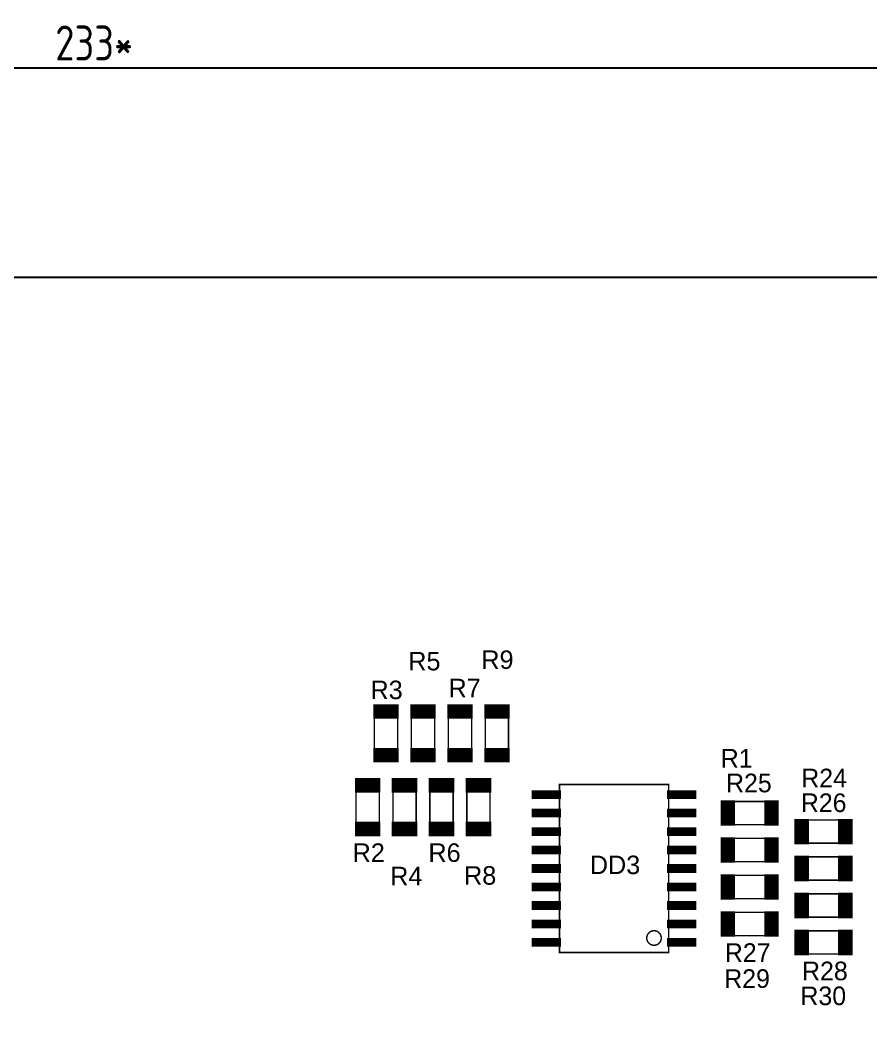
# Model space of a CAD drawing. Extents: x 51 to 816, y 111 to 274.
# Drawn here: x 202.5 to 275.6, y 187.4 to 273.6 of the extents above; entities that cross this region are included whole.
import ezdxf
from ezdxf.enums import TextEntityAlignment as Align

# ---------------------------------------------------------------- set-up
doc = ezdxf.new("R2010")
doc.units = 0
doc.header["$MEASUREMENT"] = 0
doc.layers.add('BOARD', color=7, linetype='Continuous')
doc.layers.add('TOP', color=7, linetype='Continuous')
doc.layers.add('РАЗМЕРЫ', color=7, linetype='Continuous', lineweight=0)
doc.styles.add('ГОСТ 2.304', font='CS_Gost2304.shx')
doc.dimstyles.new('ГОСТ', dxfattribs={"dimscale": 0, "dimtxt": 3, "dimasz": 3, "dimexe": 1.25, "dimexo": 0, "dimtad": 1, "dimtoh": 1, "dimdec": 3, "dimtxsty": 'ГОСТ 2.304', "dimcen": 5, "dimadec": 3, "dimazin": 2, "dimtfac": 0.75, "dimtdec": 4, "dimtmove": 1, "dimatfit": 3, "dimfxl": 1, "dimtolj": 1, "dimarcsym": 0})

# ---------------------------------------------------------------- blocks, each defined once
blk = doc.blocks.new('*D658')
at = {"layer": 'Defpoints', "color": 0}
for p in [(354.42, 269.484), (63.272, 251.484), (354.42, 251.484)]:
    blk.add_point(p, dxfattribs=at)
at = {"layer": 'РАЗМЕРЫ', "color": 0, "lineweight": -2}
for p, q in [((63.272, 251.484), (63.272, 270.734)), ((354.42, 251.484), (354.42, 270.734)), ((66.272, 269.484), (351.42, 269.484))]:
    blk.add_line(p, q, dxfattribs=at)
at = {"layer": 'РАЗМЕРЫ', "color": 0}
for points in [[(66.272, 269.984), (66.272, 268.984), (63.272, 269.484)], [(351.42, 268.984), (351.42, 269.984), (354.42, 269.484)]]:
    blk.add_solid(points, dxfattribs=at)
at = {"layer": 'РАЗМЕРЫ', "color": 0, "linetype": 'Continuous', "insert": (208.846, 271.609), "char_height": 3, "attachment_point": 5, "style": 'ГОСТ 2.304'}
blk.add_mtext('\\A1;233*', dxfattribs=at)

msp = doc.modelspace()

# ---------------------------------------------------------------- linework, layer by layer
at = {"layer": 'BOARD'}
msp.add_lwpolyline([(63.2722, 251.484), (354.4197, 251.484), (354.4197, 122.8965), (63.2722, 122.8965)], close=True, dxfattribs=at)
at = {"layer": 'TOP', "const_width": 0.125}
for points in [[(232.8972, 214.7403), (234.9597, 214.7403), (234.9597, 213.6153), (232.8972, 213.6153)], [(236.0722, 214.7403), (238.1347, 214.7403), (238.1347, 213.6153), (236.0722, 213.6153)], [(239.2472, 214.7403), (241.3097, 214.7403), (241.3097, 213.6153), (239.2472, 213.6153)], [(242.4222, 214.7403), (244.4847, 214.7403), (244.4847, 213.6153), (242.4222, 213.6153)], [(232.9285, 214.2403), (234.9285, 214.2403), (234.9285, 210.3653), (232.9285, 210.3653)], [(236.1035, 214.2403), (238.1035, 214.2403), (238.1035, 210.3653), (236.1035, 210.3653)], [(239.2785, 214.2403), (241.2785, 214.2403), (241.2785, 210.3653), (239.2785, 210.3653)], [(242.4535, 214.2403), (244.4535, 214.2403), (244.4535, 210.3653), (242.4535, 210.3653)], [(232.8972, 210.9903), (234.9597, 210.9903), (234.9597, 209.8653), (232.8972, 209.8653)], [(236.0722, 210.9903), (238.1347, 210.9903), (238.1347, 209.8653), (236.0722, 209.8653)], [(239.2472, 210.9903), (241.3097, 210.9903), (241.3097, 209.8653), (239.2472, 209.8653)], [(242.4222, 210.9903), (244.4847, 210.9903), (244.4847, 209.8653), (242.4222, 209.8653)], [(231.3097, 208.3903), (233.3722, 208.3903), (233.3722, 207.2653), (231.3097, 207.2653)], [(231.341, 207.8903), (233.341, 207.8903), (233.341, 204.0153), (231.341, 204.0153)], [(234.4847, 208.3903), (236.5472, 208.3903), (236.5472, 207.2653), (234.4847, 207.2653)], [(234.516, 207.8903), (236.516, 207.8903), (236.516, 204.0153), (234.516, 204.0153)], [(237.6597, 208.3903), (239.7222, 208.3903), (239.7222, 207.2653), (237.6597, 207.2653)], [(237.691, 207.8903), (239.691, 207.8903), (239.691, 204.0153), (237.691, 204.0153)], [(240.8347, 208.3903), (242.8972, 208.3903), (242.8972, 207.2653), (240.8347, 207.2653)], [(240.866, 207.8903), (242.866, 207.8903), (242.866, 204.0153), (240.866, 204.0153)], [(258.2035, 207.9028), (258.2035, 193.4653), (248.8285, 193.4653), (248.8285, 207.9028)], [(246.516, 207.3465), (248.891, 207.3465), (248.891, 206.7215), (246.516, 206.7215)], [(258.141, 207.3465), (260.516, 207.3465), (260.516, 206.7215), (258.141, 206.7215)], [(262.7347, 206.4778), (263.8597, 206.4778), (263.8597, 204.4153), (262.7347, 204.4153)], [(263.2347, 204.4465), (263.2347, 206.4465), (267.1097, 206.4465), (267.1097, 204.4465)], [(266.4847, 206.4778), (267.6097, 206.4778), (267.6097, 204.4153), (266.4847, 204.4153)], [(246.516, 205.759), (248.891, 205.759), (248.891, 205.134), (246.516, 205.134)], [(258.141, 205.759), (260.516, 205.759), (260.516, 205.134), (258.141, 205.134)], [(231.3097, 204.6403), (233.3722, 204.6403), (233.3722, 203.5153), (231.3097, 203.5153)], [(234.4847, 204.6403), (236.5472, 204.6403), (236.5472, 203.5153), (234.4847, 203.5153)], [(237.6597, 204.6403), (239.7222, 204.6403), (239.7222, 203.5153), (237.6597, 203.5153)], [(240.8347, 204.6403), (242.8972, 204.6403), (242.8972, 203.5153), (240.8347, 203.5153)], [(246.516, 204.1715), (248.891, 204.1715), (248.891, 203.5465), (246.516, 203.5465)], [(258.141, 204.1715), (260.516, 204.1715), (260.516, 203.5465), (258.141, 203.5465)], [(269.0847, 204.8903), (270.2097, 204.8903), (270.2097, 202.8278), (269.0847, 202.8278)], [(269.5847, 202.859), (269.5847, 204.859), (273.4597, 204.859), (273.4597, 202.859)], [(272.8347, 204.8903), (273.9597, 204.8903), (273.9597, 202.8278), (272.8347, 202.8278)], [(262.7347, 203.3028), (263.8597, 203.3028), (263.8597, 201.2403), (262.7347, 201.2403)], [(266.4847, 203.3028), (267.6097, 203.3028), (267.6097, 201.2403), (266.4847, 201.2403)], [(246.516, 202.584), (248.891, 202.584), (248.891, 201.959), (246.516, 201.959)], [(258.141, 202.584), (260.516, 202.584), (260.516, 201.959), (258.141, 201.959)], [(263.2347, 201.2715), (263.2347, 203.2715), (267.1097, 203.2715), (267.1097, 201.2715)], [(269.0847, 201.7153), (270.2097, 201.7153), (270.2097, 199.6528), (269.0847, 199.6528)], [(269.5847, 199.684), (269.5847, 201.684), (273.4597, 201.684), (273.4597, 199.684)], [(272.8347, 201.7153), (273.9597, 201.7153), (273.9597, 199.6528), (272.8347, 199.6528)], [(246.516, 200.9965), (248.891, 200.9965), (248.891, 200.3715), (246.516, 200.3715)], [(258.141, 200.9965), (260.516, 200.9965), (260.516, 200.3715), (258.141, 200.3715)], [(262.7347, 200.1278), (263.8597, 200.1278), (263.8597, 198.0653), (262.7347, 198.0653)], [(263.2347, 198.0965), (263.2347, 200.0965), (267.1097, 200.0965), (267.1097, 198.0965)], [(266.4847, 200.1278), (267.6097, 200.1278), (267.6097, 198.0653), (266.4847, 198.0653)], [(246.516, 199.409), (248.891, 199.409), (248.891, 198.784), (246.516, 198.784)], [(258.141, 199.409), (260.516, 199.409), (260.516, 198.784), (258.141, 198.784)], [(269.0847, 198.5403), (270.2097, 198.5403), (270.2097, 196.4778), (269.0847, 196.4778)], [(269.5847, 196.509), (269.5847, 198.509), (273.4597, 198.509), (273.4597, 196.509)], [(272.8347, 198.5403), (273.9597, 198.5403), (273.9597, 196.4778), (272.8347, 196.4778)], [(246.516, 197.8215), (248.891, 197.8215), (248.891, 197.1965), (246.516, 197.1965)], [(258.141, 197.8215), (260.516, 197.8215), (260.516, 197.1965), (258.141, 197.1965)], [(262.7347, 196.9528), (263.8597, 196.9528), (263.8597, 194.8903), (262.7347, 194.8903)], [(263.2347, 194.9215), (263.2347, 196.9215), (267.1097, 196.9215), (267.1097, 194.9215)], [(266.4847, 196.9528), (267.6097, 196.9528), (267.6097, 194.8903), (266.4847, 194.8903)], [(246.516, 196.234), (248.891, 196.234), (248.891, 195.609), (246.516, 195.609)], [(258.141, 196.234), (260.516, 196.234), (260.516, 195.609), (258.141, 195.609)], [(269.0847, 195.3653), (270.2097, 195.3653), (270.2097, 193.3028), (269.0847, 193.3028)], [(269.5847, 193.334), (269.5847, 195.334), (273.4597, 195.334), (273.4597, 193.334)], [(272.8347, 195.3653), (273.9597, 195.3653), (273.9597, 193.3028), (272.8347, 193.3028)], [(246.516, 194.6465), (248.891, 194.6465), (248.891, 194.0215), (246.516, 194.0215)], [(258.141, 194.6465), (260.516, 194.6465), (260.516, 194.0215), (258.141, 194.0215)]]:
    msp.add_lwpolyline(points, close=True, dxfattribs=at)
for points in [[(232.9285, 214.7403), (232.9285, 213.6153)], [(233.0535, 214.7403), (233.0535, 213.6153)], [(233.1785, 214.7403), (233.1785, 213.6153)], [(233.3035, 214.7403), (233.3035, 213.6153)], [(233.4285, 214.7403), (233.4285, 213.6153)], [(233.5535, 214.7403), (233.5535, 213.6153)], [(233.6785, 214.7403), (233.6785, 213.6153)], [(233.8035, 214.7403), (233.8035, 213.6153)], [(233.9285, 214.7403), (233.9285, 213.6153)], [(234.0535, 214.7403), (234.0535, 213.6153)], [(234.1785, 214.7403), (234.1785, 213.6153)], [(234.3035, 214.7403), (234.3035, 213.6153)], [(234.4285, 214.7403), (234.4285, 213.6153)], [(234.5535, 214.7403), (234.5535, 213.6153)], [(234.6785, 214.7403), (234.6785, 213.6153)], [(234.8035, 214.7403), (234.8035, 213.6153)], [(234.9285, 214.7403), (234.9285, 213.6153)], [(236.1785, 214.7403), (236.1785, 213.6153)], [(236.3035, 214.7403), (236.3035, 213.6153)], [(236.4285, 214.7403), (236.4285, 213.6153)], [(236.5535, 214.7403), (236.5535, 213.6153)], [(236.6785, 214.7403), (236.6785, 213.6153)], [(236.8035, 214.7403), (236.8035, 213.6153)], [(236.9285, 214.7403), (236.9285, 213.6153)], [(237.0535, 214.7403), (237.0535, 213.6153)], [(237.1785, 214.7403), (237.1785, 213.6153)], [(237.3035, 214.7403), (237.3035, 213.6153)], [(237.4285, 214.7403), (237.4285, 213.6153)], [(237.5535, 214.7403), (237.5535, 213.6153)], [(237.6785, 214.7403), (237.6785, 213.6153)], [(237.8035, 214.7403), (237.8035, 213.6153)], [(237.9285, 214.7403), (237.9285, 213.6153)], [(238.0535, 214.7403), (238.0535, 213.6153)], [(239.3035, 214.7403), (239.3035, 213.6153)], [(239.4285, 214.7403), (239.4285, 213.6153)], [(239.5535, 214.7403), (239.5535, 213.6153)], [(239.6785, 214.7403), (239.6785, 213.6153)], [(239.8035, 214.7403), (239.8035, 213.6153)], [(239.9285, 214.7403), (239.9285, 213.6153)], [(240.0535, 214.7403), (240.0535, 213.6153)], [(240.1785, 214.7403), (240.1785, 213.6153)], [(240.3035, 214.7403), (240.3035, 213.6153)], [(240.4285, 214.7403), (240.4285, 213.6153)], [(240.5535, 214.7403), (240.5535, 213.6153)], [(240.6785, 214.7403), (240.6785, 213.6153)], [(240.8035, 214.7403), (240.8035, 213.6153)], [(240.9285, 214.7403), (240.9285, 213.6153)], [(241.0535, 214.7403), (241.0535, 213.6153)], [(241.1785, 214.7403), (241.1785, 213.6153)], [(241.3035, 214.7403), (241.3035, 213.6153)], [(242.4285, 214.7403), (242.4285, 213.6153)], [(242.5535, 214.7403), (242.5535, 213.6153)], [(242.6785, 214.7403), (242.6785, 213.6153)], [(242.8035, 214.7403), (242.8035, 213.6153)], [(242.9285, 214.7403), (242.9285, 213.6153)], [(243.0535, 214.7403), (243.0535, 213.6153)], [(243.1785, 214.7403), (243.1785, 213.6153)], [(243.3035, 214.7403), (243.3035, 213.6153)], [(243.4285, 214.7403), (243.4285, 213.6153)], [(243.5535, 214.7403), (243.5535, 213.6153)], [(243.6785, 214.7403), (243.6785, 213.6153)], [(243.8035, 214.7403), (243.8035, 213.6153)], [(243.9285, 214.7403), (243.9285, 213.6153)], [(244.0535, 214.7403), (244.0535, 213.6153)], [(244.1785, 214.7403), (244.1785, 213.6153)], [(244.3035, 214.7403), (244.3035, 213.6153)], [(244.4285, 214.7403), (244.4285, 213.6153)], [(232.9285, 210.9903), (232.9285, 209.8653)], [(233.0535, 210.9903), (233.0535, 209.8653)], [(233.1785, 210.9903), (233.1785, 209.8653)], [(233.3035, 210.9903), (233.3035, 209.8653)], [(233.4285, 210.9903), (233.4285, 209.8653)], [(233.5535, 210.9903), (233.5535, 209.8653)], [(233.6785, 210.9903), (233.6785, 209.8653)], [(233.8035, 210.9903), (233.8035, 209.8653)], [(233.9285, 210.9903), (233.9285, 209.8653)], [(234.0535, 210.9903), (234.0535, 209.8653)], [(234.1785, 210.9903), (234.1785, 209.8653)], [(234.3035, 210.9903), (234.3035, 209.8653)], [(234.4285, 210.9903), (234.4285, 209.8653)], [(234.5535, 210.9903), (234.5535, 209.8653)], [(234.6785, 210.9903), (234.6785, 209.8653)], [(234.8035, 210.9903), (234.8035, 209.8653)], [(234.9285, 210.9903), (234.9285, 209.8653)], [(236.1785, 210.9903), (236.1785, 209.8653)], [(236.3035, 210.9903), (236.3035, 209.8653)], [(236.4285, 210.9903), (236.4285, 209.8653)], [(236.5535, 210.9903), (236.5535, 209.8653)], [(236.6785, 210.9903), (236.6785, 209.8653)], [(236.8035, 210.9903), (236.8035, 209.8653)], [(236.9285, 210.9903), (236.9285, 209.8653)], [(237.0535, 210.9903), (237.0535, 209.8653)], [(237.1785, 210.9903), (237.1785, 209.8653)], [(237.3035, 210.9903), (237.3035, 209.8653)], [(237.4285, 210.9903), (237.4285, 209.8653)], [(237.5535, 210.9903), (237.5535, 209.8653)], [(237.6785, 210.9903), (237.6785, 209.8653)], [(237.8035, 210.9903), (237.8035, 209.8653)], [(237.9285, 210.9903), (237.9285, 209.8653)], [(238.0535, 210.9903), (238.0535, 209.8653)], [(239.3035, 210.9903), (239.3035, 209.8653)], [(239.4285, 210.9903), (239.4285, 209.8653)], [(239.5535, 210.9903), (239.5535, 209.8653)], [(239.6785, 210.9903), (239.6785, 209.8653)], [(239.8035, 210.9903), (239.8035, 209.8653)], [(239.9285, 210.9903), (239.9285, 209.8653)], [(240.0535, 210.9903), (240.0535, 209.8653)], [(240.1785, 210.9903), (240.1785, 209.8653)], [(240.3035, 210.9903), (240.3035, 209.8653)], [(240.4285, 210.9903), (240.4285, 209.8653)], [(240.5535, 210.9903), (240.5535, 209.8653)], [(240.6785, 210.9903), (240.6785, 209.8653)], [(240.8035, 210.9903), (240.8035, 209.8653)], [(240.9285, 210.9903), (240.9285, 209.8653)], [(241.0535, 210.9903), (241.0535, 209.8653)], [(241.1785, 210.9903), (241.1785, 209.8653)], [(241.3035, 210.9903), (241.3035, 209.8653)], [(242.4285, 210.9903), (242.4285, 209.8653)], [(242.5535, 210.9903), (242.5535, 209.8653)], [(242.6785, 210.9903), (242.6785, 209.8653)], [(242.8035, 210.9903), (242.8035, 209.8653)], [(242.9285, 210.9903), (242.9285, 209.8653)], [(243.0535, 210.9903), (243.0535, 209.8653)], [(243.1785, 210.9903), (243.1785, 209.8653)], [(243.3035, 210.9903), (243.3035, 209.8653)], [(243.4285, 210.9903), (243.4285, 209.8653)], [(243.5535, 210.9903), (243.5535, 209.8653)], [(243.6785, 210.9903), (243.6785, 209.8653)], [(243.8035, 210.9903), (243.8035, 209.8653)], [(243.9285, 210.9903), (243.9285, 209.8653)], [(244.0535, 210.9903), (244.0535, 209.8653)], [(244.1785, 210.9903), (244.1785, 209.8653)], [(244.3035, 210.9903), (244.3035, 209.8653)], [(244.4285, 210.9903), (244.4285, 209.8653)], [(231.4285, 208.3903), (231.4285, 207.2653)], [(231.5535, 208.3903), (231.5535, 207.2653)], [(231.6785, 208.3903), (231.6785, 207.2653)], [(231.8035, 208.3903), (231.8035, 207.2653)], [(231.9285, 208.3903), (231.9285, 207.2653)], [(232.0535, 208.3903), (232.0535, 207.2653)], [(232.1785, 208.3903), (232.1785, 207.2653)], [(232.3035, 208.3903), (232.3035, 207.2653)], [(232.4285, 208.3903), (232.4285, 207.2653)], [(232.5535, 208.3903), (232.5535, 207.2653)], [(232.6785, 208.3903), (232.6785, 207.2653)], [(232.8035, 208.3903), (232.8035, 207.2653)], [(232.9285, 208.3903), (232.9285, 207.2653)], [(233.0535, 208.3903), (233.0535, 207.2653)], [(233.1785, 208.3903), (233.1785, 207.2653)], [(233.3035, 208.3903), (233.3035, 207.2653)], [(234.5535, 208.3903), (234.5535, 207.2653)], [(234.6785, 208.3903), (234.6785, 207.2653)], [(234.8035, 208.3903), (234.8035, 207.2653)], [(234.9285, 208.3903), (234.9285, 207.2653)], [(235.0535, 208.3903), (235.0535, 207.2653)], [(235.1785, 208.3903), (235.1785, 207.2653)], [(235.3035, 208.3903), (235.3035, 207.2653)], [(235.4285, 208.3903), (235.4285, 207.2653)], [(235.5535, 208.3903), (235.5535, 207.2653)], [(235.6785, 208.3903), (235.6785, 207.2653)], [(235.8035, 208.3903), (235.8035, 207.2653)], [(235.9285, 208.3903), (235.9285, 207.2653)], [(236.0535, 208.3903), (236.0535, 207.2653)], [(236.1785, 208.3903), (236.1785, 207.2653)], [(236.3035, 208.3903), (236.3035, 207.2653)], [(236.4285, 208.3903), (236.4285, 207.2653)], [(237.6785, 208.3903), (237.6785, 207.2653)], [(237.8035, 208.3903), (237.8035, 207.2653)], [(237.9285, 208.3903), (237.9285, 207.2653)], [(238.0535, 208.3903), (238.0535, 207.2653)], [(238.1785, 208.3903), (238.1785, 207.2653)], [(238.3035, 208.3903), (238.3035, 207.2653)], [(238.4285, 208.3903), (238.4285, 207.2653)], [(238.5535, 208.3903), (238.5535, 207.2653)], [(238.6785, 208.3903), (238.6785, 207.2653)], [(238.8035, 208.3903), (238.8035, 207.2653)], [(238.9285, 208.3903), (238.9285, 207.2653)], [(239.0535, 208.3903), (239.0535, 207.2653)], [(239.1785, 208.3903), (239.1785, 207.2653)], [(239.3035, 208.3903), (239.3035, 207.2653)], [(239.4285, 208.3903), (239.4285, 207.2653)], [(239.5535, 208.3903), (239.5535, 207.2653)], [(239.6785, 208.3903), (239.6785, 207.2653)], [(240.9285, 208.3903), (240.9285, 207.2653)], [(241.0535, 208.3903), (241.0535, 207.2653)], [(241.1785, 208.3903), (241.1785, 207.2653)], [(241.3035, 208.3903), (241.3035, 207.2653)], [(241.4285, 208.3903), (241.4285, 207.2653)], [(241.5535, 208.3903), (241.5535, 207.2653)], [(241.6785, 208.3903), (241.6785, 207.2653)], [(241.8035, 208.3903), (241.8035, 207.2653)], [(241.9285, 208.3903), (241.9285, 207.2653)], [(242.0535, 208.3903), (242.0535, 207.2653)], [(242.1785, 208.3903), (242.1785, 207.2653)], [(242.3035, 208.3903), (242.3035, 207.2653)], [(242.4285, 208.3903), (242.4285, 207.2653)], [(242.5535, 208.3903), (242.5535, 207.2653)], [(242.6785, 208.3903), (242.6785, 207.2653)], [(242.8035, 208.3903), (242.8035, 207.2653)], [(246.5535, 207.3465), (246.5535, 206.7215)], [(246.6785, 207.3465), (246.6785, 206.7215)], [(246.8035, 207.3465), (246.8035, 206.7215)], [(246.9285, 207.3465), (246.9285, 206.7215)], [(247.0535, 207.3465), (247.0535, 206.7215)], [(247.1785, 207.3465), (247.1785, 206.7215)], [(247.3035, 207.3465), (247.3035, 206.7215)], [(247.4285, 207.3465), (247.4285, 206.7215)], [(247.5535, 207.3465), (247.5535, 206.7215)], [(247.6785, 207.3465), (247.6785, 206.7215)], [(247.8035, 207.3465), (247.8035, 206.7215)], [(247.9285, 207.3465), (247.9285, 206.7215)], [(248.0535, 207.3465), (248.0535, 206.7215)], [(248.1785, 207.3465), (248.1785, 206.7215)], [(248.3035, 207.3465), (248.3035, 206.7215)], [(248.4285, 207.3465), (248.4285, 206.7215)], [(248.5535, 207.3465), (248.5535, 206.7215)], [(248.6785, 207.3465), (248.6785, 206.7215)], [(248.8035, 207.3465), (248.8035, 206.7215)], [(258.1785, 207.3465), (258.1785, 206.7215)], [(258.3035, 207.3465), (258.3035, 206.7215)], [(258.4285, 207.3465), (258.4285, 206.7215)], [(258.5535, 207.3465), (258.5535, 206.7215)], [(258.6785, 207.3465), (258.6785, 206.7215)], [(258.8035, 207.3465), (258.8035, 206.7215)], [(258.9285, 207.3465), (258.9285, 206.7215)], [(259.0535, 207.3465), (259.0535, 206.7215)], [(259.1785, 207.3465), (259.1785, 206.7215)], [(259.3035, 207.3465), (259.3035, 206.7215)], [(259.4285, 207.3465), (259.4285, 206.7215)], [(259.5535, 207.3465), (259.5535, 206.7215)], [(259.6785, 207.3465), (259.6785, 206.7215)], [(259.8035, 207.3465), (259.8035, 206.7215)], [(259.9285, 207.3465), (259.9285, 206.7215)], [(260.0535, 207.3465), (260.0535, 206.7215)], [(260.1785, 207.3465), (260.1785, 206.7215)], [(260.3035, 207.3465), (260.3035, 206.7215)], [(260.4285, 207.3465), (260.4285, 206.7215)], [(262.8035, 206.4778), (262.8035, 204.4153)], [(262.9285, 206.4778), (262.9285, 204.4153)], [(263.0535, 206.4778), (263.0535, 204.4153)], [(263.1785, 206.4778), (263.1785, 204.4153)], [(263.3035, 206.4778), (263.3035, 204.4153)], [(263.4285, 206.4778), (263.4285, 204.4153)], [(263.5535, 206.4778), (263.5535, 204.4153)], [(263.6785, 206.4778), (263.6785, 204.4153)], [(263.8035, 206.4778), (263.8035, 204.4153)], [(266.5535, 206.4778), (266.5535, 204.4153)], [(266.6785, 206.4778), (266.6785, 204.4153)], [(266.8035, 206.4778), (266.8035, 204.4153)], [(266.9285, 206.4778), (266.9285, 204.4153)], [(267.0535, 206.4778), (267.0535, 204.4153)], [(267.1785, 206.4778), (267.1785, 204.4153)], [(267.3035, 206.4778), (267.3035, 204.4153)], [(267.4285, 206.4778), (267.4285, 204.4153)], [(267.5535, 206.4778), (267.5535, 204.4153)], [(246.5535, 205.759), (246.5535, 205.134)], [(246.6785, 205.759), (246.6785, 205.134)], [(246.8035, 205.759), (246.8035, 205.134)], [(246.9285, 205.759), (246.9285, 205.134)], [(247.0535, 205.759), (247.0535, 205.134)], [(247.1785, 205.759), (247.1785, 205.134)], [(247.3035, 205.759), (247.3035, 205.134)], [(247.4285, 205.759), (247.4285, 205.134)], [(247.5535, 205.759), (247.5535, 205.134)], [(247.6785, 205.759), (247.6785, 205.134)], [(247.8035, 205.759), (247.8035, 205.134)], [(247.9285, 205.759), (247.9285, 205.134)], [(248.0535, 205.759), (248.0535, 205.134)], [(248.1785, 205.759), (248.1785, 205.134)], [(248.3035, 205.759), (248.3035, 205.134)], [(248.4285, 205.759), (248.4285, 205.134)], [(248.5535, 205.759), (248.5535, 205.134)], [(248.6785, 205.759), (248.6785, 205.134)], [(248.8035, 205.759), (248.8035, 205.134)], [(258.1785, 205.759), (258.1785, 205.134)], [(258.3035, 205.759), (258.3035, 205.134)], [(258.4285, 205.759), (258.4285, 205.134)], [(258.5535, 205.759), (258.5535, 205.134)], [(258.6785, 205.759), (258.6785, 205.134)], [(258.8035, 205.759), (258.8035, 205.134)], [(258.9285, 205.759), (258.9285, 205.134)], [(259.0535, 205.759), (259.0535, 205.134)], [(259.1785, 205.759), (259.1785, 205.134)], [(259.3035, 205.759), (259.3035, 205.134)], [(259.4285, 205.759), (259.4285, 205.134)], [(259.5535, 205.759), (259.5535, 205.134)], [(259.6785, 205.759), (259.6785, 205.134)], [(259.8035, 205.759), (259.8035, 205.134)], [(259.9285, 205.759), (259.9285, 205.134)], [(260.0535, 205.759), (260.0535, 205.134)], [(260.1785, 205.759), (260.1785, 205.134)], [(260.3035, 205.759), (260.3035, 205.134)], [(260.4285, 205.759), (260.4285, 205.134)], [(231.4285, 204.6403), (231.4285, 203.5153)], [(231.5535, 204.6403), (231.5535, 203.5153)], [(231.6785, 204.6403), (231.6785, 203.5153)], [(231.8035, 204.6403), (231.8035, 203.5153)], [(231.9285, 204.6403), (231.9285, 203.5153)], [(232.0535, 204.6403), (232.0535, 203.5153)], [(232.1785, 204.6403), (232.1785, 203.5153)], [(232.3035, 204.6403), (232.3035, 203.5153)], [(232.4285, 204.6403), (232.4285, 203.5153)], [(232.5535, 204.6403), (232.5535, 203.5153)], [(232.6785, 204.6403), (232.6785, 203.5153)], [(232.8035, 204.6403), (232.8035, 203.5153)], [(232.9285, 204.6403), (232.9285, 203.5153)], [(233.0535, 204.6403), (233.0535, 203.5153)], [(233.1785, 204.6403), (233.1785, 203.5153)], [(233.3035, 204.6403), (233.3035, 203.5153)], [(234.5535, 204.6403), (234.5535, 203.5153)], [(234.6785, 204.6403), (234.6785, 203.5153)], [(234.8035, 204.6403), (234.8035, 203.5153)], [(234.9285, 204.6403), (234.9285, 203.5153)], [(235.0535, 204.6403), (235.0535, 203.5153)], [(235.1785, 204.6403), (235.1785, 203.5153)], [(235.3035, 204.6403), (235.3035, 203.5153)], [(235.4285, 204.6403), (235.4285, 203.5153)], [(235.5535, 204.6403), (235.5535, 203.5153)], [(235.6785, 204.6403), (235.6785, 203.5153)], [(235.8035, 204.6403), (235.8035, 203.5153)], [(235.9285, 204.6403), (235.9285, 203.5153)], [(236.0535, 204.6403), (236.0535, 203.5153)], [(236.1785, 204.6403), (236.1785, 203.5153)], [(236.3035, 204.6403), (236.3035, 203.5153)], [(236.4285, 204.6403), (236.4285, 203.5153)], [(237.6785, 204.6403), (237.6785, 203.5153)], [(237.8035, 204.6403), (237.8035, 203.5153)], [(237.9285, 204.6403), (237.9285, 203.5153)], [(238.0535, 204.6403), (238.0535, 203.5153)], [(238.1785, 204.6403), (238.1785, 203.5153)], [(238.3035, 204.6403), (238.3035, 203.5153)], [(238.4285, 204.6403), (238.4285, 203.5153)], [(238.5535, 204.6403), (238.5535, 203.5153)], [(238.6785, 204.6403), (238.6785, 203.5153)], [(238.8035, 204.6403), (238.8035, 203.5153)], [(238.9285, 204.6403), (238.9285, 203.5153)], [(239.0535, 204.6403), (239.0535, 203.5153)], [(239.1785, 204.6403), (239.1785, 203.5153)], [(239.3035, 204.6403), (239.3035, 203.5153)], [(239.4285, 204.6403), (239.4285, 203.5153)], [(239.5535, 204.6403), (239.5535, 203.5153)], [(239.6785, 204.6403), (239.6785, 203.5153)], [(240.9285, 204.6403), (240.9285, 203.5153)], [(241.0535, 204.6403), (241.0535, 203.5153)], [(241.1785, 204.6403), (241.1785, 203.5153)], [(241.3035, 204.6403), (241.3035, 203.5153)], [(241.4285, 204.6403), (241.4285, 203.5153)], [(241.5535, 204.6403), (241.5535, 203.5153)], [(241.6785, 204.6403), (241.6785, 203.5153)], [(241.8035, 204.6403), (241.8035, 203.5153)], [(241.9285, 204.6403), (241.9285, 203.5153)], [(242.0535, 204.6403), (242.0535, 203.5153)], [(242.1785, 204.6403), (242.1785, 203.5153)], [(242.3035, 204.6403), (242.3035, 203.5153)], [(242.4285, 204.6403), (242.4285, 203.5153)], [(242.5535, 204.6403), (242.5535, 203.5153)], [(242.6785, 204.6403), (242.6785, 203.5153)], [(242.8035, 204.6403), (242.8035, 203.5153)], [(246.5535, 204.1715), (246.5535, 203.5465)], [(246.6785, 204.1715), (246.6785, 203.5465)], [(246.8035, 204.1715), (246.8035, 203.5465)], [(246.9285, 204.1715), (246.9285, 203.5465)], [(247.0535, 204.1715), (247.0535, 203.5465)], [(247.1785, 204.1715), (247.1785, 203.5465)], [(247.3035, 204.1715), (247.3035, 203.5465)], [(247.4285, 204.1715), (247.4285, 203.5465)], [(247.5535, 204.1715), (247.5535, 203.5465)], [(247.6785, 204.1715), (247.6785, 203.5465)], [(247.8035, 204.1715), (247.8035, 203.5465)], [(247.9285, 204.1715), (247.9285, 203.5465)], [(248.0535, 204.1715), (248.0535, 203.5465)], [(248.1785, 204.1715), (248.1785, 203.5465)], [(248.3035, 204.1715), (248.3035, 203.5465)], [(248.4285, 204.1715), (248.4285, 203.5465)], [(248.5535, 204.1715), (248.5535, 203.5465)], [(248.6785, 204.1715), (248.6785, 203.5465)], [(248.8035, 204.1715), (248.8035, 203.5465)], [(258.1785, 204.1715), (258.1785, 203.5465)], [(258.3035, 204.1715), (258.3035, 203.5465)], [(258.4285, 204.1715), (258.4285, 203.5465)], [(258.5535, 204.1715), (258.5535, 203.5465)], [(258.6785, 204.1715), (258.6785, 203.5465)], [(258.8035, 204.1715), (258.8035, 203.5465)], [(258.9285, 204.1715), (258.9285, 203.5465)], [(259.0535, 204.1715), (259.0535, 203.5465)], [(259.1785, 204.1715), (259.1785, 203.5465)], [(259.3035, 204.1715), (259.3035, 203.5465)], [(259.4285, 204.1715), (259.4285, 203.5465)], [(259.5535, 204.1715), (259.5535, 203.5465)], [(259.6785, 204.1715), (259.6785, 203.5465)], [(259.8035, 204.1715), (259.8035, 203.5465)], [(259.9285, 204.1715), (259.9285, 203.5465)], [(260.0535, 204.1715), (260.0535, 203.5465)], [(260.1785, 204.1715), (260.1785, 203.5465)], [(260.3035, 204.1715), (260.3035, 203.5465)], [(260.4285, 204.1715), (260.4285, 203.5465)], [(269.1785, 204.8903), (269.1785, 202.8278)], [(269.3035, 204.8903), (269.3035, 202.8278)], [(269.4285, 204.8903), (269.4285, 202.8278)], [(269.5535, 204.8903), (269.5535, 202.8278)], [(269.6785, 204.8903), (269.6785, 202.8278)], [(269.8035, 204.8903), (269.8035, 202.8278)], [(269.9285, 204.8903), (269.9285, 202.8278)], [(270.0535, 204.8903), (270.0535, 202.8278)], [(270.1785, 204.8903), (270.1785, 202.8278)], [(272.9285, 204.8903), (272.9285, 202.8278)], [(273.0535, 204.8903), (273.0535, 202.8278)], [(273.1785, 204.8903), (273.1785, 202.8278)], [(273.3035, 204.8903), (273.3035, 202.8278)], [(273.4285, 204.8903), (273.4285, 202.8278)], [(273.5535, 204.8903), (273.5535, 202.8278)], [(273.6785, 204.8903), (273.6785, 202.8278)], [(273.8035, 204.8903), (273.8035, 202.8278)], [(273.9285, 204.8903), (273.9285, 202.8278)], [(262.8035, 203.3028), (262.8035, 201.2403)], [(262.9285, 203.3028), (262.9285, 201.2403)], [(263.0535, 203.3028), (263.0535, 201.2403)], [(263.1785, 203.3028), (263.1785, 201.2403)], [(263.3035, 203.3028), (263.3035, 201.2403)], [(263.4285, 203.3028), (263.4285, 201.2403)], [(263.5535, 203.3028), (263.5535, 201.2403)], [(263.6785, 203.3028), (263.6785, 201.2403)], [(263.8035, 203.3028), (263.8035, 201.2403)], [(266.5535, 203.3028), (266.5535, 201.2403)], [(266.6785, 203.3028), (266.6785, 201.2403)], [(266.8035, 203.3028), (266.8035, 201.2403)], [(266.9285, 203.3028), (266.9285, 201.2403)], [(267.0535, 203.3028), (267.0535, 201.2403)], [(267.1785, 203.3028), (267.1785, 201.2403)], [(267.3035, 203.3028), (267.3035, 201.2403)], [(267.4285, 203.3028), (267.4285, 201.2403)], [(267.5535, 203.3028), (267.5535, 201.2403)], [(246.5535, 202.584), (246.5535, 201.959)], [(246.6785, 202.584), (246.6785, 201.959)], [(246.8035, 202.584), (246.8035, 201.959)], [(246.9285, 202.584), (246.9285, 201.959)], [(247.0535, 202.584), (247.0535, 201.959)], [(247.1785, 202.584), (247.1785, 201.959)], [(247.3035, 202.584), (247.3035, 201.959)], [(247.4285, 202.584), (247.4285, 201.959)], [(247.5535, 202.584), (247.5535, 201.959)], [(247.6785, 202.584), (247.6785, 201.959)], [(247.8035, 202.584), (247.8035, 201.959)], [(247.9285, 202.584), (247.9285, 201.959)], [(248.0535, 202.584), (248.0535, 201.959)], [(248.1785, 202.584), (248.1785, 201.959)], [(248.3035, 202.584), (248.3035, 201.959)], [(248.4285, 202.584), (248.4285, 201.959)], [(248.5535, 202.584), (248.5535, 201.959)], [(248.6785, 202.584), (248.6785, 201.959)], [(248.8035, 202.584), (248.8035, 201.959)], [(258.1785, 202.584), (258.1785, 201.959)], [(258.3035, 202.584), (258.3035, 201.959)], [(258.4285, 202.584), (258.4285, 201.959)], [(258.5535, 202.584), (258.5535, 201.959)], [(258.6785, 202.584), (258.6785, 201.959)], [(258.8035, 202.584), (258.8035, 201.959)], [(258.9285, 202.584), (258.9285, 201.959)], [(259.0535, 202.584), (259.0535, 201.959)], [(259.1785, 202.584), (259.1785, 201.959)], [(259.3035, 202.584), (259.3035, 201.959)], [(259.4285, 202.584), (259.4285, 201.959)], [(259.5535, 202.584), (259.5535, 201.959)], [(259.6785, 202.584), (259.6785, 201.959)], [(259.8035, 202.584), (259.8035, 201.959)], [(259.9285, 202.584), (259.9285, 201.959)], [(260.0535, 202.584), (260.0535, 201.959)], [(260.1785, 202.584), (260.1785, 201.959)], [(260.3035, 202.584), (260.3035, 201.959)], [(260.4285, 202.584), (260.4285, 201.959)], [(269.1785, 201.7153), (269.1785, 199.6528)], [(269.3035, 201.7153), (269.3035, 199.6528)], [(269.4285, 201.7153), (269.4285, 199.6528)], [(269.5535, 201.7153), (269.5535, 199.6528)], [(269.6785, 201.7153), (269.6785, 199.6528)], [(269.8035, 201.7153), (269.8035, 199.6528)], [(269.9285, 201.7153), (269.9285, 199.6528)], [(270.0535, 201.7153), (270.0535, 199.6528)], [(270.1785, 201.7153), (270.1785, 199.6528)], [(272.9285, 201.7153), (272.9285, 199.6528)], [(273.0535, 201.7153), (273.0535, 199.6528)], [(273.1785, 201.7153), (273.1785, 199.6528)], [(273.3035, 201.7153), (273.3035, 199.6528)], [(273.4285, 201.7153), (273.4285, 199.6528)], [(273.5535, 201.7153), (273.5535, 199.6528)], [(273.6785, 201.7153), (273.6785, 199.6528)], [(273.8035, 201.7153), (273.8035, 199.6528)], [(273.9285, 201.7153), (273.9285, 199.6528)], [(246.5535, 200.9965), (246.5535, 200.3715)], [(246.6785, 200.9965), (246.6785, 200.3715)], [(246.8035, 200.9965), (246.8035, 200.3715)], [(246.9285, 200.9965), (246.9285, 200.3715)], [(247.0535, 200.9965), (247.0535, 200.3715)], [(247.1785, 200.9965), (247.1785, 200.3715)], [(247.3035, 200.9965), (247.3035, 200.3715)], [(247.4285, 200.9965), (247.4285, 200.3715)], [(247.5535, 200.9965), (247.5535, 200.3715)], [(247.6785, 200.9965), (247.6785, 200.3715)], [(247.8035, 200.9965), (247.8035, 200.3715)], [(247.9285, 200.9965), (247.9285, 200.3715)], [(248.0535, 200.9965), (248.0535, 200.3715)], [(248.1785, 200.9965), (248.1785, 200.3715)], [(248.3035, 200.9965), (248.3035, 200.3715)], [(248.4285, 200.9965), (248.4285, 200.3715)], [(248.5535, 200.9965), (248.5535, 200.3715)], [(248.6785, 200.9965), (248.6785, 200.3715)], [(248.8035, 200.9965), (248.8035, 200.3715)], [(258.1785, 200.9965), (258.1785, 200.3715)], [(258.3035, 200.9965), (258.3035, 200.3715)], [(258.4285, 200.9965), (258.4285, 200.3715)], [(258.5535, 200.9965), (258.5535, 200.3715)], [(258.6785, 200.9965), (258.6785, 200.3715)], [(258.8035, 200.9965), (258.8035, 200.3715)], [(258.9285, 200.9965), (258.9285, 200.3715)], [(259.0535, 200.9965), (259.0535, 200.3715)], [(259.1785, 200.9965), (259.1785, 200.3715)], [(259.3035, 200.9965), (259.3035, 200.3715)], [(259.4285, 200.9965), (259.4285, 200.3715)], [(259.5535, 200.9965), (259.5535, 200.3715)], [(259.6785, 200.9965), (259.6785, 200.3715)], [(259.8035, 200.9965), (259.8035, 200.3715)], [(259.9285, 200.9965), (259.9285, 200.3715)], [(260.0535, 200.9965), (260.0535, 200.3715)], [(260.1785, 200.9965), (260.1785, 200.3715)], [(260.3035, 200.9965), (260.3035, 200.3715)], [(260.4285, 200.9965), (260.4285, 200.3715)], [(262.8035, 200.1278), (262.8035, 198.0653)], [(262.9285, 200.1278), (262.9285, 198.0653)], [(263.0535, 200.1278), (263.0535, 198.0653)], [(263.1785, 200.1278), (263.1785, 198.0653)], [(263.3035, 200.1278), (263.3035, 198.0653)], [(263.4285, 200.1278), (263.4285, 198.0653)], [(263.5535, 200.1278), (263.5535, 198.0653)], [(263.6785, 200.1278), (263.6785, 198.0653)], [(263.8035, 200.1278), (263.8035, 198.0653)], [(266.5535, 200.1278), (266.5535, 198.0653)], [(266.6785, 200.1278), (266.6785, 198.0653)], [(266.8035, 200.1278), (266.8035, 198.0653)], [(266.9285, 200.1278), (266.9285, 198.0653)], [(267.0535, 200.1278), (267.0535, 198.0653)], [(267.1785, 200.1278), (267.1785, 198.0653)], [(267.3035, 200.1278), (267.3035, 198.0653)], [(267.4285, 200.1278), (267.4285, 198.0653)], [(267.5535, 200.1278), (267.5535, 198.0653)], [(246.5535, 199.409), (246.5535, 198.784)], [(246.6785, 199.409), (246.6785, 198.784)], [(246.8035, 199.409), (246.8035, 198.784)], [(246.9285, 199.409), (246.9285, 198.784)], [(247.0535, 199.409), (247.0535, 198.784)], [(247.1785, 199.409), (247.1785, 198.784)], [(247.3035, 199.409), (247.3035, 198.784)], [(247.4285, 199.409), (247.4285, 198.784)], [(247.5535, 199.409), (247.5535, 198.784)], [(247.6785, 199.409), (247.6785, 198.784)], [(247.8035, 199.409), (247.8035, 198.784)], [(247.9285, 199.409), (247.9285, 198.784)], [(248.0535, 199.409), (248.0535, 198.784)], [(248.1785, 199.409), (248.1785, 198.784)], [(248.3035, 199.409), (248.3035, 198.784)], [(248.4285, 199.409), (248.4285, 198.784)], [(248.5535, 199.409), (248.5535, 198.784)], [(248.6785, 199.409), (248.6785, 198.784)], [(248.8035, 199.409), (248.8035, 198.784)], [(258.1785, 199.409), (258.1785, 198.784)], [(258.3035, 199.409), (258.3035, 198.784)], [(258.4285, 199.409), (258.4285, 198.784)], [(258.5535, 199.409), (258.5535, 198.784)], [(258.6785, 199.409), (258.6785, 198.784)], [(258.8035, 199.409), (258.8035, 198.784)], [(258.9285, 199.409), (258.9285, 198.784)], [(259.0535, 199.409), (259.0535, 198.784)], [(259.1785, 199.409), (259.1785, 198.784)], [(259.3035, 199.409), (259.3035, 198.784)], [(259.4285, 199.409), (259.4285, 198.784)], [(259.5535, 199.409), (259.5535, 198.784)], [(259.6785, 199.409), (259.6785, 198.784)], [(259.8035, 199.409), (259.8035, 198.784)], [(259.9285, 199.409), (259.9285, 198.784)], [(260.0535, 199.409), (260.0535, 198.784)], [(260.1785, 199.409), (260.1785, 198.784)], [(260.3035, 199.409), (260.3035, 198.784)], [(260.4285, 199.409), (260.4285, 198.784)], [(269.1785, 198.5403), (269.1785, 196.4778)], [(269.3035, 198.5403), (269.3035, 196.4778)], [(269.4285, 198.5403), (269.4285, 196.4778)], [(269.5535, 198.5403), (269.5535, 196.4778)], [(269.6785, 198.5403), (269.6785, 196.4778)], [(269.8035, 198.5403), (269.8035, 196.4778)], [(269.9285, 198.5403), (269.9285, 196.4778)], [(270.0535, 198.5403), (270.0535, 196.4778)], [(270.1785, 198.5403), (270.1785, 196.4778)], [(272.9285, 198.5403), (272.9285, 196.4778)], [(273.0535, 198.5403), (273.0535, 196.4778)], [(273.1785, 198.5403), (273.1785, 196.4778)], [(273.3035, 198.5403), (273.3035, 196.4778)], [(273.4285, 198.5403), (273.4285, 196.4778)], [(273.5535, 198.5403), (273.5535, 196.4778)], [(273.6785, 198.5403), (273.6785, 196.4778)], [(273.8035, 198.5403), (273.8035, 196.4778)], [(273.9285, 198.5403), (273.9285, 196.4778)], [(246.5535, 197.8215), (246.5535, 197.1965)], [(246.6785, 197.8215), (246.6785, 197.1965)], [(246.8035, 197.8215), (246.8035, 197.1965)], [(246.9285, 197.8215), (246.9285, 197.1965)], [(247.0535, 197.8215), (247.0535, 197.1965)], [(247.1785, 197.8215), (247.1785, 197.1965)], [(247.3035, 197.8215), (247.3035, 197.1965)], [(247.4285, 197.8215), (247.4285, 197.1965)], [(247.5535, 197.8215), (247.5535, 197.1965)], [(247.6785, 197.8215), (247.6785, 197.1965)], [(247.8035, 197.8215), (247.8035, 197.1965)], [(247.9285, 197.8215), (247.9285, 197.1965)], [(248.0535, 197.8215), (248.0535, 197.1965)], [(248.1785, 197.8215), (248.1785, 197.1965)], [(248.3035, 197.8215), (248.3035, 197.1965)], [(248.4285, 197.8215), (248.4285, 197.1965)], [(248.5535, 197.8215), (248.5535, 197.1965)], [(248.6785, 197.8215), (248.6785, 197.1965)], [(248.8035, 197.8215), (248.8035, 197.1965)], [(258.1785, 197.8215), (258.1785, 197.1965)], [(258.3035, 197.8215), (258.3035, 197.1965)], [(258.4285, 197.8215), (258.4285, 197.1965)], [(258.5535, 197.8215), (258.5535, 197.1965)], [(258.6785, 197.8215), (258.6785, 197.1965)], [(258.8035, 197.8215), (258.8035, 197.1965)], [(258.9285, 197.8215), (258.9285, 197.1965)], [(259.0535, 197.8215), (259.0535, 197.1965)], [(259.1785, 197.8215), (259.1785, 197.1965)], [(259.3035, 197.8215), (259.3035, 197.1965)], [(259.4285, 197.8215), (259.4285, 197.1965)], [(259.5535, 197.8215), (259.5535, 197.1965)], [(259.6785, 197.8215), (259.6785, 197.1965)], [(259.8035, 197.8215), (259.8035, 197.1965)], [(259.9285, 197.8215), (259.9285, 197.1965)], [(260.0535, 197.8215), (260.0535, 197.1965)], [(260.1785, 197.8215), (260.1785, 197.1965)], [(260.3035, 197.8215), (260.3035, 197.1965)], [(260.4285, 197.8215), (260.4285, 197.1965)], [(262.8035, 196.9528), (262.8035, 194.8903)], [(262.9285, 196.9528), (262.9285, 194.8903)], [(263.0535, 196.9528), (263.0535, 194.8903)], [(263.1785, 196.9528), (263.1785, 194.8903)], [(263.3035, 196.9528), (263.3035, 194.8903)], [(263.4285, 196.9528), (263.4285, 194.8903)], [(263.5535, 196.9528), (263.5535, 194.8903)], [(263.6785, 196.9528), (263.6785, 194.8903)], [(263.8035, 196.9528), (263.8035, 194.8903)], [(266.5535, 196.9528), (266.5535, 194.8903)], [(266.6785, 196.9528), (266.6785, 194.8903)], [(266.8035, 196.9528), (266.8035, 194.8903)], [(266.9285, 196.9528), (266.9285, 194.8903)], [(267.0535, 196.9528), (267.0535, 194.8903)], [(267.1785, 196.9528), (267.1785, 194.8903)], [(267.3035, 196.9528), (267.3035, 194.8903)], [(267.4285, 196.9528), (267.4285, 194.8903)], [(267.5535, 196.9528), (267.5535, 194.8903)], [(246.5535, 196.234), (246.5535, 195.609)], [(246.6785, 196.234), (246.6785, 195.609)], [(246.8035, 196.234), (246.8035, 195.609)], [(246.9285, 196.234), (246.9285, 195.609)], [(247.0535, 196.234), (247.0535, 195.609)], [(247.1785, 196.234), (247.1785, 195.609)], [(247.3035, 196.234), (247.3035, 195.609)], [(247.4285, 196.234), (247.4285, 195.609)], [(247.5535, 196.234), (247.5535, 195.609)], [(247.6785, 196.234), (247.6785, 195.609)], [(247.8035, 196.234), (247.8035, 195.609)], [(247.9285, 196.234), (247.9285, 195.609)], [(248.0535, 196.234), (248.0535, 195.609)], [(248.1785, 196.234), (248.1785, 195.609)], [(248.3035, 196.234), (248.3035, 195.609)], [(248.4285, 196.234), (248.4285, 195.609)], [(248.5535, 196.234), (248.5535, 195.609)], [(248.6785, 196.234), (248.6785, 195.609)], [(248.8035, 196.234), (248.8035, 195.609)], [(258.1785, 196.234), (258.1785, 195.609)], [(258.3035, 196.234), (258.3035, 195.609)], [(258.4285, 196.234), (258.4285, 195.609)], [(258.5535, 196.234), (258.5535, 195.609)], [(258.6785, 196.234), (258.6785, 195.609)], [(258.8035, 196.234), (258.8035, 195.609)], [(258.9285, 196.234), (258.9285, 195.609)], [(259.0535, 196.234), (259.0535, 195.609)], [(259.1785, 196.234), (259.1785, 195.609)], [(259.3035, 196.234), (259.3035, 195.609)], [(259.4285, 196.234), (259.4285, 195.609)], [(259.5535, 196.234), (259.5535, 195.609)], [(259.6785, 196.234), (259.6785, 195.609)], [(259.8035, 196.234), (259.8035, 195.609)], [(259.9285, 196.234), (259.9285, 195.609)], [(260.0535, 196.234), (260.0535, 195.609)], [(260.1785, 196.234), (260.1785, 195.609)], [(260.3035, 196.234), (260.3035, 195.609)], [(260.4285, 196.234), (260.4285, 195.609)], [(269.1785, 195.3653), (269.1785, 193.3028)], [(269.3035, 195.3653), (269.3035, 193.3028)], [(269.4285, 195.3653), (269.4285, 193.3028)], [(269.5535, 195.3653), (269.5535, 193.3028)], [(269.6785, 195.3653), (269.6785, 193.3028)], [(269.8035, 195.3653), (269.8035, 193.3028)], [(269.9285, 195.3653), (269.9285, 193.3028)], [(270.0535, 195.3653), (270.0535, 193.3028)], [(270.1785, 195.3653), (270.1785, 193.3028)], [(272.9285, 195.3653), (272.9285, 193.3028)], [(273.0535, 195.3653), (273.0535, 193.3028)], [(273.1785, 195.3653), (273.1785, 193.3028)], [(273.3035, 195.3653), (273.3035, 193.3028)], [(273.4285, 195.3653), (273.4285, 193.3028)], [(273.5535, 195.3653), (273.5535, 193.3028)], [(273.6785, 195.3653), (273.6785, 193.3028)], [(273.8035, 195.3653), (273.8035, 193.3028)], [(273.9285, 195.3653), (273.9285, 193.3028)], [(246.5535, 194.6465), (246.5535, 194.0215)], [(246.6785, 194.6465), (246.6785, 194.0215)], [(246.8035, 194.6465), (246.8035, 194.0215)], [(246.9285, 194.6465), (246.9285, 194.0215)], [(247.0535, 194.6465), (247.0535, 194.0215)], [(247.1785, 194.6465), (247.1785, 194.0215)], [(247.3035, 194.6465), (247.3035, 194.0215)], [(247.4285, 194.6465), (247.4285, 194.0215)], [(247.5535, 194.6465), (247.5535, 194.0215)], [(247.6785, 194.6465), (247.6785, 194.0215)], [(247.8035, 194.6465), (247.8035, 194.0215)], [(247.9285, 194.6465), (247.9285, 194.0215)], [(248.0535, 194.6465), (248.0535, 194.0215)], [(248.1785, 194.6465), (248.1785, 194.0215)], [(248.3035, 194.6465), (248.3035, 194.0215)], [(248.4285, 194.6465), (248.4285, 194.0215)], [(248.5535, 194.6465), (248.5535, 194.0215)], [(248.6785, 194.6465), (248.6785, 194.0215)], [(248.8035, 194.6465), (248.8035, 194.0215)], [(258.1785, 194.6465), (258.1785, 194.0215)], [(258.3035, 194.6465), (258.3035, 194.0215)], [(258.4285, 194.6465), (258.4285, 194.0215)], [(258.5535, 194.6465), (258.5535, 194.0215)], [(258.6785, 194.6465), (258.6785, 194.0215)], [(258.8035, 194.6465), (258.8035, 194.0215)], [(258.9285, 194.6465), (258.9285, 194.0215)], [(259.0535, 194.6465), (259.0535, 194.0215)], [(259.1785, 194.6465), (259.1785, 194.0215)], [(259.3035, 194.6465), (259.3035, 194.0215)], [(259.4285, 194.6465), (259.4285, 194.0215)], [(259.5535, 194.6465), (259.5535, 194.0215)], [(259.6785, 194.6465), (259.6785, 194.0215)], [(259.8035, 194.6465), (259.8035, 194.0215)], [(259.9285, 194.6465), (259.9285, 194.0215)], [(260.0535, 194.6465), (260.0535, 194.0215)], [(260.1785, 194.6465), (260.1785, 194.0215)], [(260.3035, 194.6465), (260.3035, 194.0215)], [(260.4285, 194.6465), (260.4285, 194.0215)]]:
    msp.add_lwpolyline(points, dxfattribs=at)
msp.add_lwpolyline([(256.9535, 194.0903, 1), (256.9535, 195.3403, 1)], format="xyb", close=True, dxfattribs=at)

# ---------------------------------------------------------------- texts
at = {"layer": 'TOP', "width": 1.019685}
for s, p in [('R5', (237.2208, 217.7084)), ('R9', (243.5002, 217.8319)), ('R3', (233.9752, 215.2393)), ('R7', (240.678, 215.398)), ('R2', (232.4375, 201.2557)), ('R6', (238.9522, 201.2557)), ('DD3', (253.6021, 200.2066)), ('R4', (235.6655, 199.2451)), ('R8', (242.0155, 199.298))]:
    msp.add_text(s, height=1.5875, dxfattribs=at).set_placement(p, align=Align.CENTER)
at = {"layer": 'TOP'}
for s, p in [('R1', (264.0582, 209.3543)), ('R25', (265.1076, 207.233)), ('R24', (271.5675, 207.6603)), ('R26', (271.5322, 205.5359)), ('R27', (265.0018, 192.6603)), ('R28', (271.638, 191.0866)), ('R29', (264.9489, 190.4301)), ('R30', (271.4969, 188.9477))]:
    msp.add_text(s, height=1.6, dxfattribs=at).set_placement(p, align=Align.CENTER)

# ---------------------------------------------------------------- dimensions: what is measured, and where the dimension line sits
at = {"layer": 'РАЗМЕРЫ'}
dim = msp.add_linear_dim(base=(354.4197, 269.484), p1=(63.2722, 251.484), p2=(354.4197, 251.484), dimstyle='ГОСТ', override={"dimscale": 1, "dimdec": 0, "dimlfac": 0.8, "dimpost": '*', "dimtxsty": 'ГОСТ 2.304', "dimsah": 1, "dimtolj": 1}, dxfattribs=at)
dim.commit()
dim.dimension.update_dxf_attribs({"geometry": '*D658', "text_midpoint": (208.846, 271.609)})

doc.saveas('drawing.dxf')
